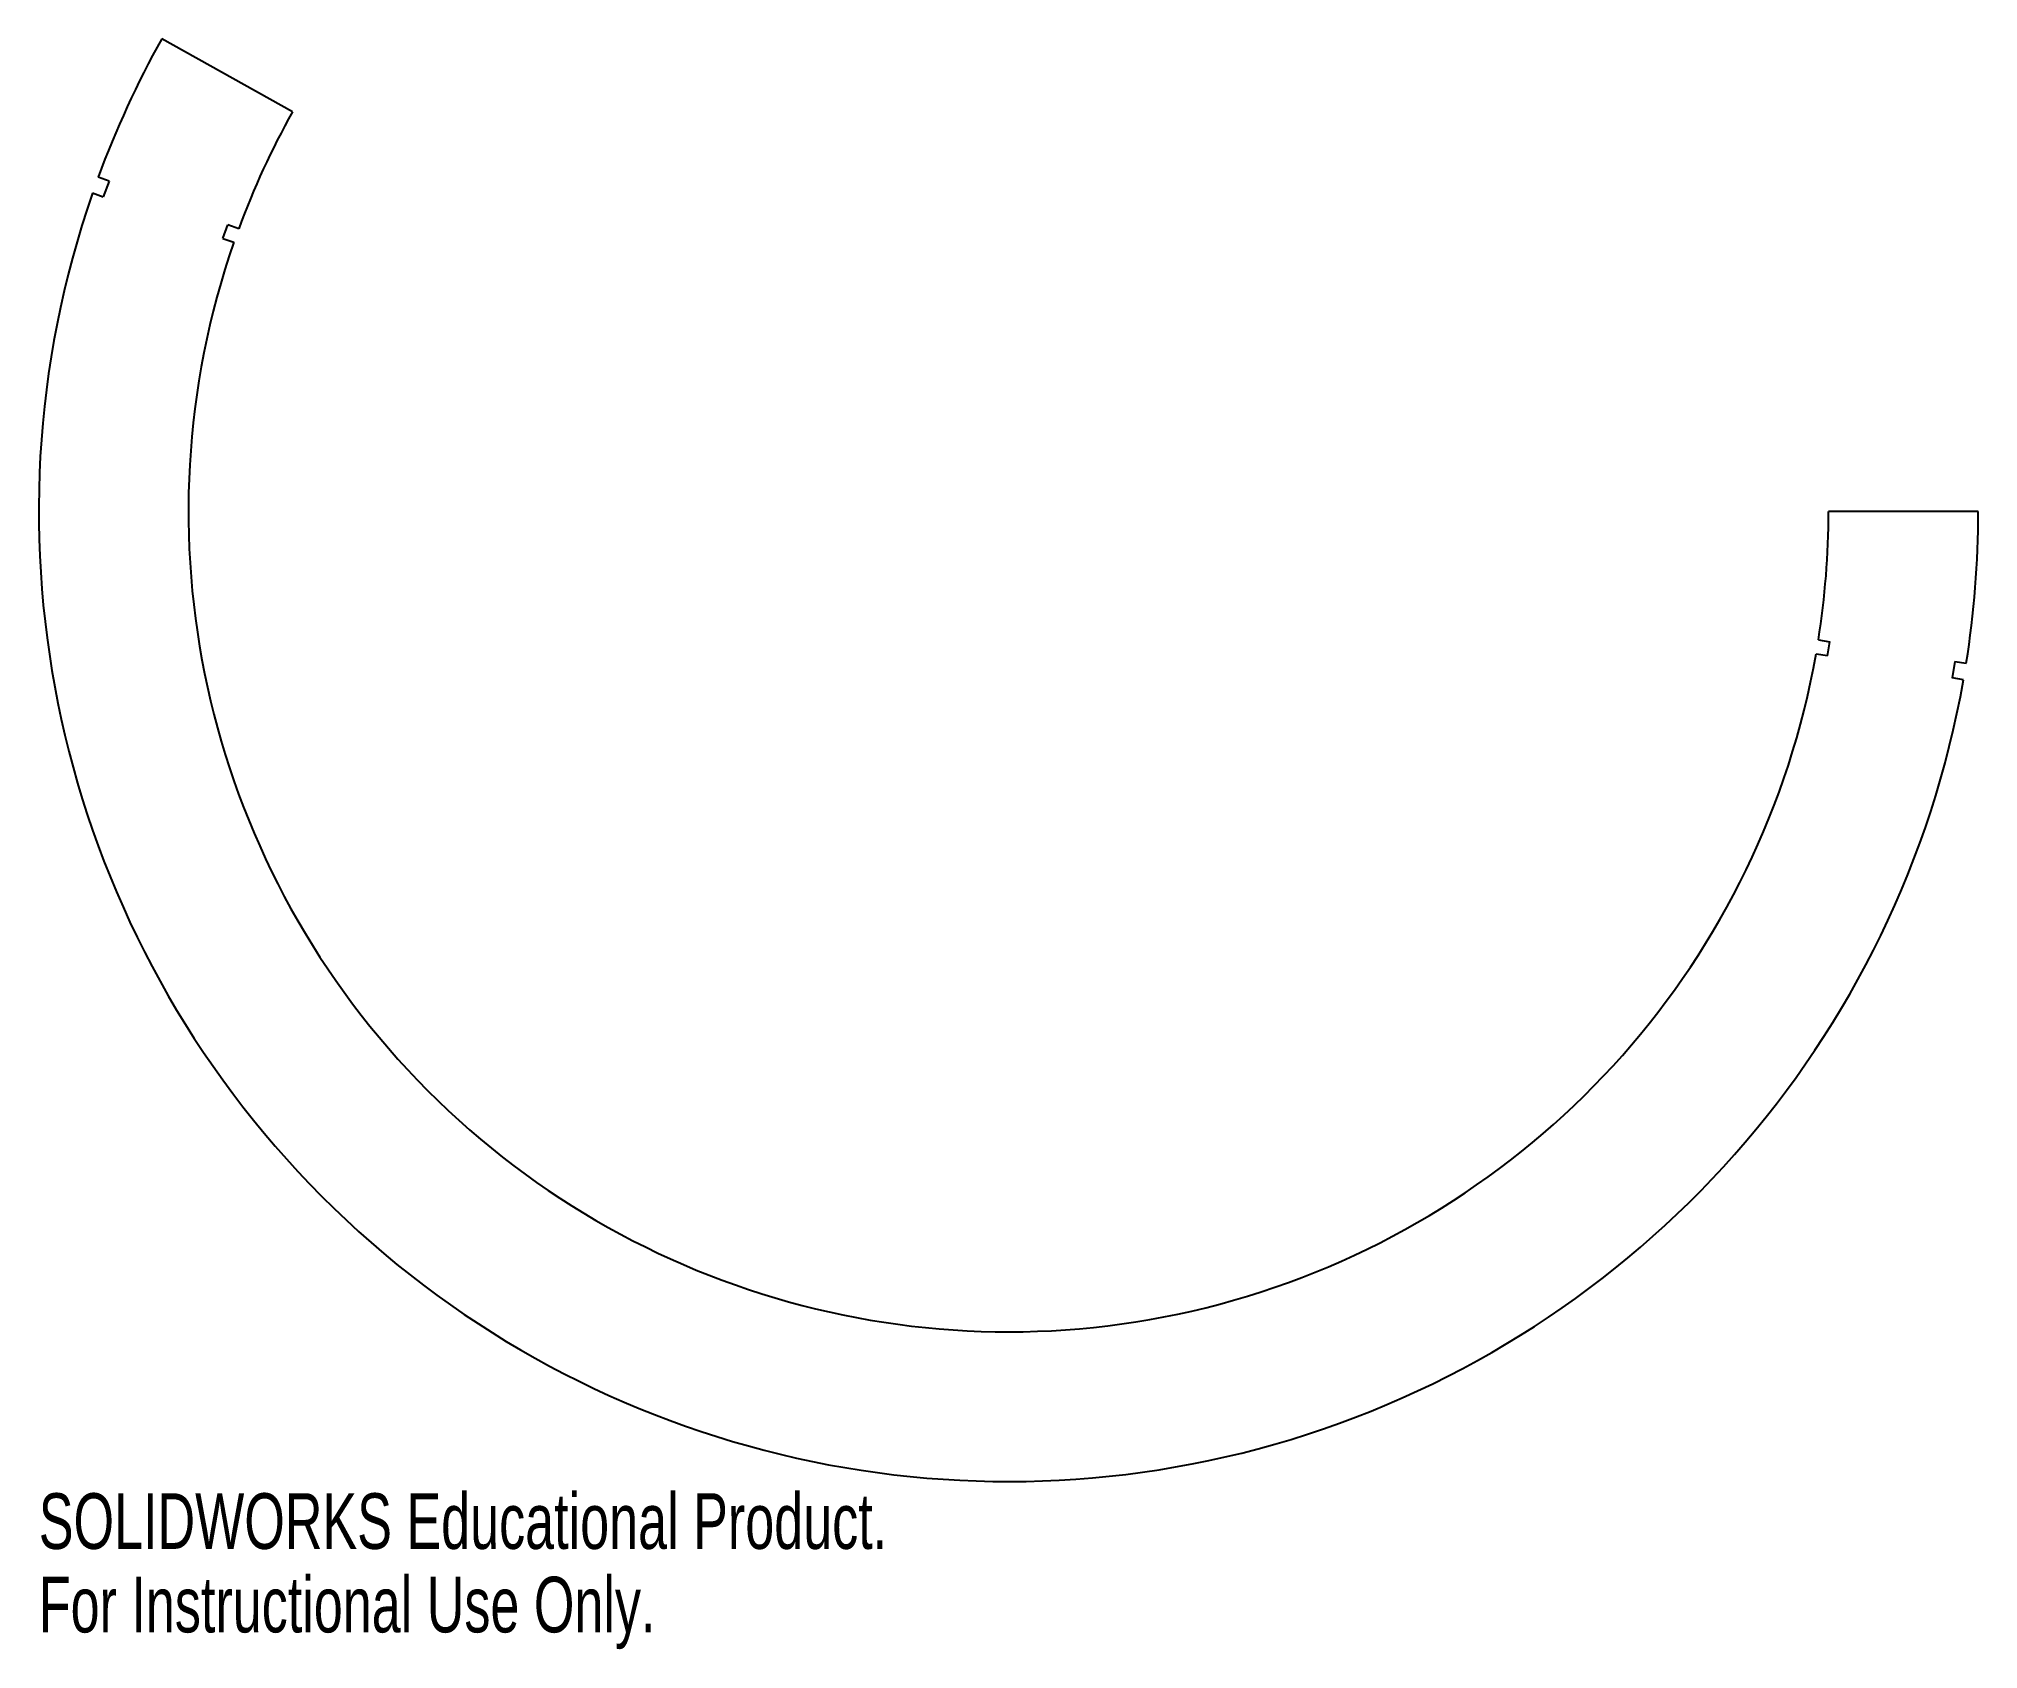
# Model space of a CAD drawing. Header units: millimetres. Extents: x -84 to 84, y -99 to 41.
import ezdxf

# ---------------------------------------------------------------- set-up
doc = ezdxf.new("R2010")
doc.units = ezdxf.units.MM
doc.styles.add('SLDTEXTSTYLE0', font='TXT', dxfattribs={"width": 0.7})

msp = doc.modelspace()

# ---------------------------------------------------------------- linework, layer by layer
at = {"color": 7, "linetype": 'Continuous', "lineweight": 25}
for p, q in [((-62.19, 34.71), (-73.54, 41.05)), ((-78.12, 28.69), (-79.06, 29.04)), ((-78.12, 28.69), (-78.62, 27.33)), ((-79.55, 27.66), (-78.62, 27.33)), ((-68.23, 23.72), (-67.79, 24.9)), ((-68.23, 23.72), (-67.27, 23.39)), ((-66.85, 24.56), (-67.79, 24.9)), ((84.22, 0), (71.22, 0)), ((70.34, -11.14), (71.33, -11.3)), ((71.13, -12.54), (71.33, -11.3)), ((71.13, -12.54), (70.14, -12.37)), ((82.2, -13.02), (81.97, -14.45)), ((82.2, -13.02), (83.18, -13.17)), ((82.94, -14.62), (81.97, -14.45))]:
    msp.add_line(p, q, dxfattribs=at)
for radius, start, end in [(84.22, 150.83, 159.83), (71.22, 150.83, 159.83), (84.22, 160.83, 350), (71.22, 160.83, 350), (71.22, 351, 0), (84.22, 351, 0)]:
    msp.add_arc((0, 0), radius, start, end, dxfattribs=at)

# ---------------------------------------------------------------- texts
at = {"color": 7, "linetype": 'Continuous', "char_height": 4.8336, "attachment_point": 1, "style": 'SLDTEXTSTYLE0'}
for s, insert in [('SOLIDWORKS Educational Product.', (-84.22, -85.24)), ('For Instructional Use Only.', (-84.22, -92.49))]:
    msp.add_mtext(s, dxfattribs=dict(at, insert=insert))

doc.saveas('drawing.dxf')
